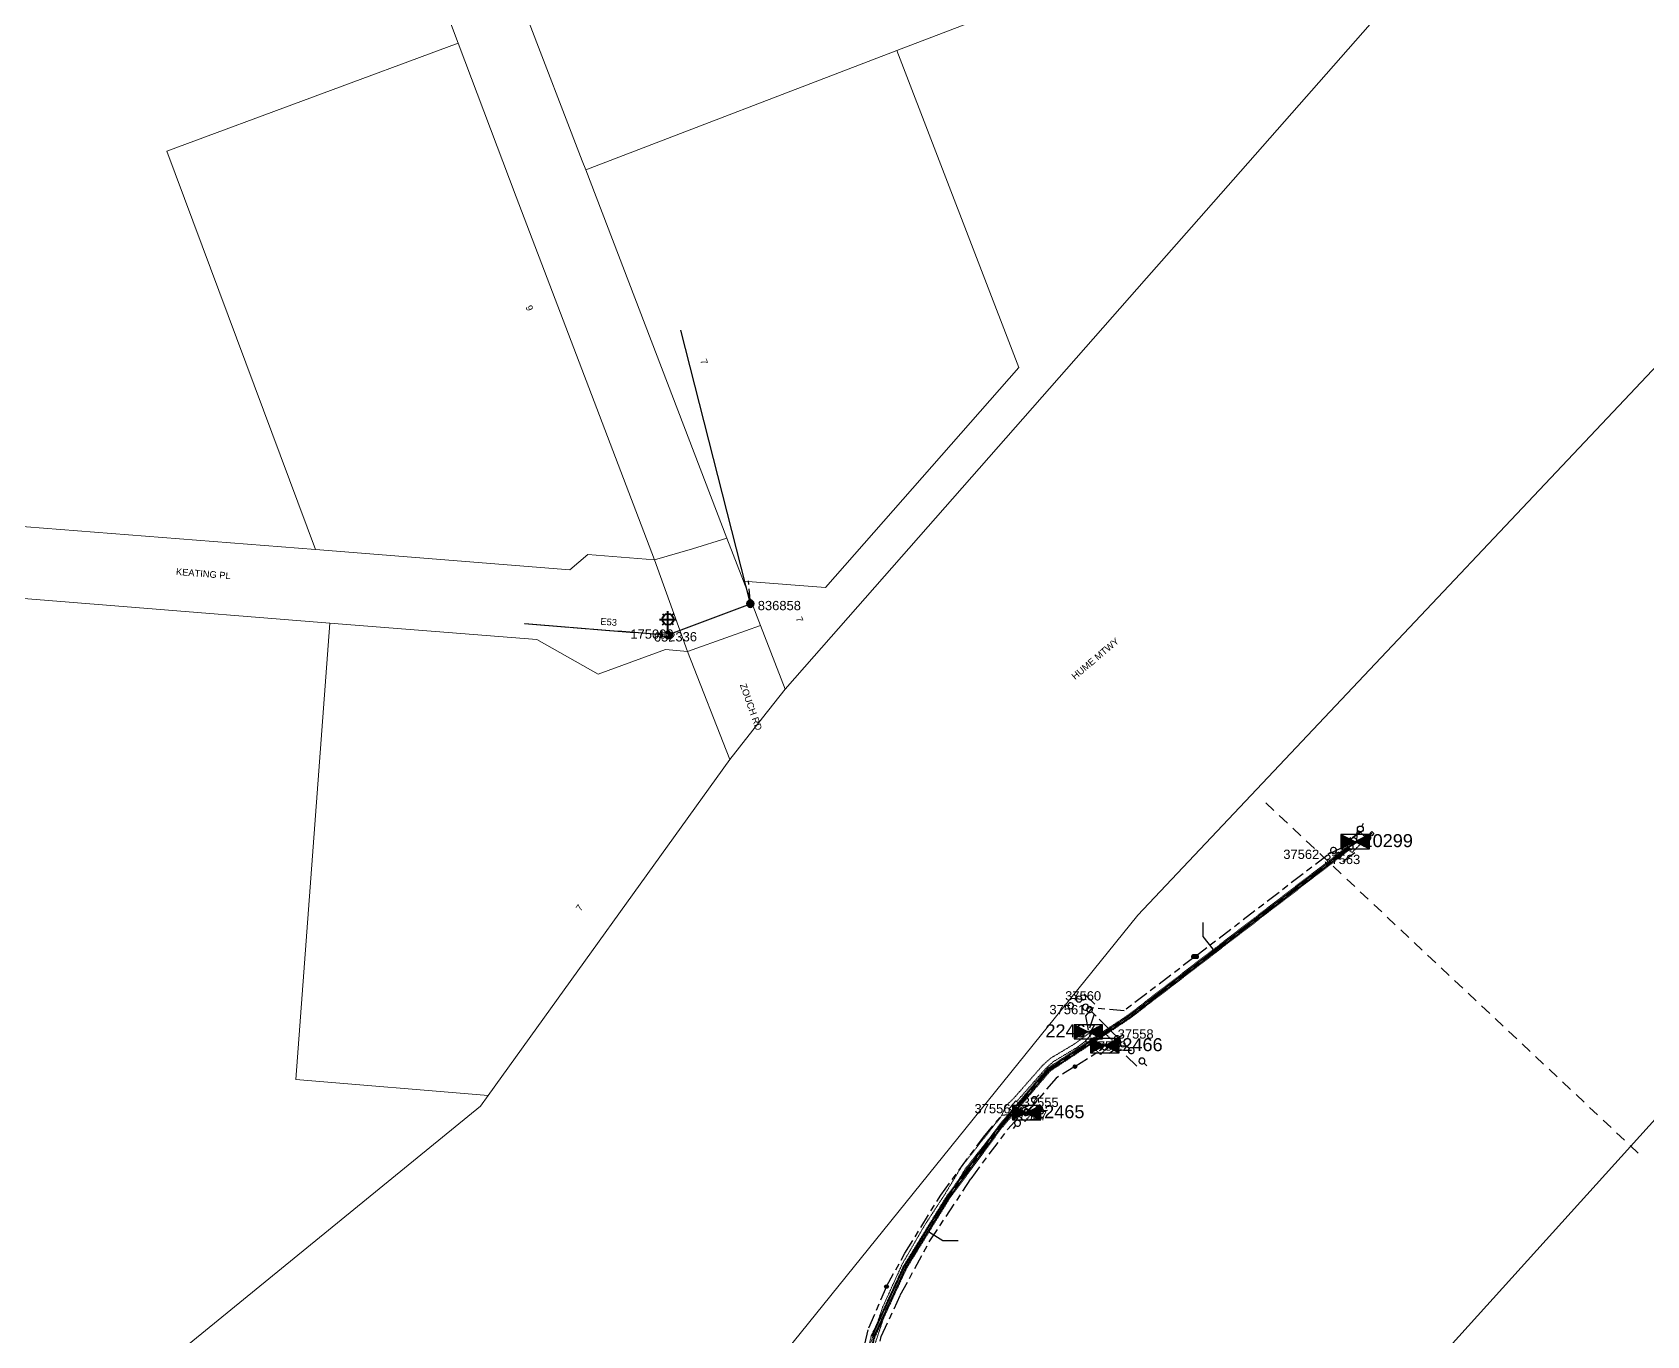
# Model space of a CAD drawing. Header units: metres. Extents: x 300847 to 302995, y 6235779 to 6237713.
# Drawn here: x 301582.1 to 302018, y 6236988.5 to 6237340.4 of the extents above; entities that cross this region are included whole.
import ezdxf
from ezdxf.enums import TextEntityAlignment as Align

# ---------------------------------------------------------------- set-up
doc = ezdxf.new("R2010")
doc.units = ezdxf.units.M
for name, pattern in [('Cable Exist OH', [1, 1, 0]), ('Cable Exist UG', [8.2, 4, -1.2, 1.8, -1.2]), ('Dash', [5, 3, -2]), ('HIDDEN', [0.375, 0.25, -0.125]), ('HIDDEN2', [0.1875, 0.125, -0.0625])]:
    doc.linetypes.add(name, pattern=pattern)
doc.layers.get('0').update_dxf_attribs({"color": 6})
for name, color, linetype, lineweight in [('Cadastre Developer_SP_EXT', 9, 'Continuous', 5), ('Cadastre Land Parcels_SP_EXT', 9, 'Continuous', 5), ('Cadastre Other Property_SP_EXT', 9, 'HIDDEN', 5), ('Cadastre Roads_SP_EXT', 9, 'Continuous', 5)]:
    doc.layers.add(name, color=color, linetype=linetype, lineweight=lineweight)
for name, color, linetype in [('Duct_SP_EXT', 7, 'Continuous'), ('Equip_HV_EXT', 7, 'Continuous'), ('Equip_LV_EXT', 7, 'Continuous'), ('Equip_SP_SL_EXT', 7, 'Continuous'), ('Mains_HV_EXT', 7, 'Continuous'), ('Mains_LV_EXT', 7, 'Continuous'), ('Services_SP_EXT', 7, 'Continuous'), ('Sub_SP_EXT', 7, 'Continuous'), ('SupportsOH_SP_TR_HV_LV_SL_EXT', 7, 'Continuous'), ('Trench_SP_EXT', 7, 'Continuous')]:
    doc.layers.add(name, color=color, linetype=linetype)
doc.styles.add('iecARIAL', font='arial.ttf', dxfattribs={"height": 2})
doc.styles.add('POLE_LABEL', font='arial.ttf')
doc.styles.get("Standard").update_dxf_attribs({"font": 'arial.ttf'})
doc.styles.add('SWITCH_LABEL', font='arial.ttf', dxfattribs={"height": 2.5})

# ---------------------------------------------------------------- blocks, each defined once
blk = doc.blocks.new('SUB_PADMOUNT_EXT')
for points in [[(0, 0), (-3.84, 1.92), (-3.84, -1.92)], [(0, 0), (3.84, 1.92), (3.84, -1.92)]]:
    blk.add_hatch(color=256).paths.add_polyline_path(points)
for p, q in [((3.84, 1.92), (-3.84, -1.92)), ((-3.84, 1.92), (3.84, -1.92))]:
    blk.add_line(p, q)
blk.add_lwpolyline([(-3.84, -1.92), (3.84, -1.92), (3.84, 1.92), (-3.84, 1.92)], close=True)
for tag, height, flags, p in [('STREET_CODE', 0.2, 9, (1.5, 0)), ('ASSET_NUM', 3.5, 8, (2, 2)), ('CONSTRUCTED_VOLTAGE', 0.2, 9, (1.5, -0.2)), ('OPERATING_VOLTAGE', 0.2, 9, (1.5, -0.6)), ('ORIENTATION', 0.2, 9, (1.5, -0.8)), ('OWNED_BY', 0.2, 9, (1.5, -1)), ('OPERATED_BY', 0.2, 9, (1.5, -1.2)), ('SECONDARY_VOLTAGE', 0.2, 9, (1.5, -1.6)), ('STATE', 0.2, 9, (1.5, -1.8)), ('SUBSTATION_TYPE', 0.2, 9, (1.5, -2.2)), ('STREETNAME', 0.2, 9, (1.5, -3)), ('SUBURB', 0.2, 9, (1.5, -3.2)), ('Z', 0.2, 1, (1.5, -3.6)), ('NO_PHASES', 0.2, 9, (1.5, -0.4)), ('MAINTAINED_BY', 0.2, 9, (1.5, -1.4)), ('PARENT', 0.2, 9, (1.5, -2)), ('USAGE', 0.2, 9, (1.5, -2.4)), ('LEGEND', 0.2, 9, (1.5, -2.6)), ('LOCATION', 0.2, 9, (1.5, -2.8)), ('NOTES', 0.2, 9, (1.5, -3.4))]:
    blk.add_attdef(tag, text='', height=height, dxfattribs=dict(flags=flags)).set_placement(p, align=Align.MIDDLE_LEFT)
blk = doc.blocks.new('SL_LANTERN_EXT')
at = {"lineweight": 40}
for p, q in [((-1.46, 5.68), (-1.06, 5.28)), ((0, 1.97), (0, 6.47)), ((1.46, 5.68), (1.06, 5.28)), ((-2.25, 4.22), (2.25, 4.22)), ((-1.46, 2.76), (-1.06, 3.16)), ((0, 0), (0, 2.72)), ((1.46, 2.76), (1.06, 3.16))]:
    blk.add_line(p, q, dxfattribs=at)
blk.add_circle((0, 4.22), 1.5, dxfattribs=at)
at = {"style": 'iecARIAL', "flags": 8}
blk.add_attdef('ASSET_NUM', (1.5, 1.5), '', height=2.5, dxfattribs=at)
for tag, p, height, flags in [('OPERATING_VOLTAGE', (0.98, -1.65), 0.2, 9), ('ORIENTATION', (0.98, -1.85), 0.2, 9), ('OWNED_BY', (0.98, -2.05), 0.2, 9), ('STATE', (0.98, -2.25), 0.2, 9), ('CONSTRUCTED_VOLTAGE', (0.98, -0.65), 0.2, 9), ('CONTROL_TYPE', (0.98, -0.85), 0.2, 9), ('LANTERN_PURPOSE', (0.98, -1.05), 0.2, 9), ('LANTERN_TYPE', (0.98, -1.25), 0.2, 9), ('NO_PHASES', (0.98, -1.45), 0.2, 9), ('USAGE', (0.98, -2.45), 0.2, 9), ('CEXIST', (0.98, -2.65), 0.2, 9), ('CNEW', (0.98, -2.85), 0.2, 9), ('CNUMBER', (0.98, -3.05), 0.2, 9), ('CREMOVE', (0.98, -3.25), 0.2, 9), ('CREPLACE', (0.98, -3.45), 0.2, 9), ('LKINGHEIGHT', (0.98, -3.65), 0.2, 9), ('LBRACKET', (0.98, -3.85), 0.2, 9), ('LBRACKETVOCAB', (0.98, -4.05), 0.2, 9), ('LCATEGORY', (0.98, -4.25), 0.2, 9), ('LCHARGE1', (0.98, -4.45), 0.2, 9), ('LNUMBER', (2.18, -3.25), 2.5, 8), ('LCHARGE1PERCENT', (0.98, -4.65), 0.2, 9), ('LCHARGE2', (0.98, -4.85), 0.2, 9), ('LCHARGE2PERCENT', (0.98, -5.05), 0.2, 9), ('LCHARGE3', (0.98, -5.25), 0.2, 9), ('LCHARGE3PERCENT', (0.98, -5.45), 0.2, 9), ('LEXIST', (0.98, -5.65), 0.2, 9), ('LLAMP', (0.98, -5.85), 0.2, 9), ('LLAMPVOCAB', (0.98, -6.05), 0.2, 9), ('LMAST', (0.98, -6.25), 0.2, 9), ('LMASTVOCAB', (0.98, -6.45), 0.2, 9), ('LNEW', (0.98, -6.65), 0.2, 9), ('LANTNUMBER', (0.98, -6.85), 0.2, 9), ('LOUTREACH', (0.98, -7.25), 0.2, 9), ('LOUTREACHVOCAB', (0.98, -7.45), 0.2, 9), ('LRATECODE', (0.98, -7.65), 0.2, 9), ('LREMOVE', (0.98, -7.85), 0.2, 9), ('LREPLACE', (0.98, -8.05), 0.2, 9), ('LTYPE', (0.98, -8.25), 0.2, 9), ('LTYPEVOCAB', (0.98, -8.45), 0.2, 9), ('LEGEND', (0.98, -8.65), 0.2, 9), ('LOCATION', (0.98, -8.85), 0.2, 9), ('STREETNAME', (0.98, -9.25), 0.2, 9), ('SUBURB', (0.98, -9.45), 0.2, 1), ('NOTES', (0.98, -9.05), 0.2, 9)]:
    blk.add_attdef(tag, p, '', height=height, dxfattribs=dict(flags=flags))
blk = doc.blocks.new('CCP_EXT')
blk.add_wipeout([(0, 0.57), (0.57, 0), (0, -0.57), (-0.57, 0)])
blk.add_lwpolyline([(-0.57, 0), (0, 0.57), (0.57, 0), (0, -0.57), (-0.57, 0)])
at = {"flags": 1}
blk.add_attdef('Z', (0, 0), '', height=0.2, dxfattribs=at)
at = {"flags": 9}
for tag, p in [('CCP_TYPE', (0, 0)), ('CONSTRUCTED_VOLTAGE', (0, -0.2)), ('OPERATING_VOLTAGE', (0, -0.6)), ('ORIENTATION', (0, -0.8)), ('OWNED_BY', (0, -1)), ('STATE', (0, -1.8)), ('NO_PHASES', (0, -0.4)), ('USAGE', (0, -1.2)), ('LEGEND', (0, -1.4)), ('LIFE_SUPPORT', (0, -1.6)), ('NOTES', (0, -2))]:
    blk.add_attdef(tag, text='', height=0.2, dxfattribs=at).set_placement(p, align=Align.MIDDLE_LEFT)
blk = doc.blocks.new('POLE_EXT')
blk.add_hatch(color=256).paths.add_polyline_path([(-1, 0, 1), (1, 0, 1)])
blk.add_lwpolyline([(-1, 0, 1), (1, 0, 1)], format="xyb", close=True)
for tag, height, flags, p in [('pNumber', 2.5, 8, (-17.84, 2.07)), ('OWNED_BY', 0.2, 9, (1.35, -0.4)), ('SPECIAL_USE', 0.2, 9, (1.35, -0.8)), ('STATE', 0.2, 9, (1.35, -1)), ('cLV', 0.2, 9, (1.35, -1.4)), ('hDepth', 0.2, 9, (1.35, -1.6)), ('hDia', 0.2, 9, (1.35, -1.8)), ('cHV', 0.2, 9, (1.35, -2)), ('cLinedev', 0.2, 9, (1.35, -3.4)), ('pExisting', 0.2, 9, (1.35, -3.8)), ('pFooting', 0.2, 9, (1.35, -4.4)), ('PARENT', 0.2, 9, (1.35, -0.6)), ('USAGE', 0.2, 9, (1.35, -1.2)), ('LBRACKET', 0.2, 9, (1.35, -2.2)), ('LExisting', 0.2, 9, (1.35, -2.4)), ('LANTNUMBER', 0.2, 9, (1.35, -2.6)), ('LOther', 0.2, 9, (1.35, -2.8)), ('LRemove', 0.2, 9, (1.35, -3)), ('LEGEND', 0.2, 9, (1.35, -3.2)), ('LOCATION', 0.2, 9, (1.35, -3.6)), ('PFNUMBER', 0.2, 9, (1.35, -4)), ('NEWPFNUMBER', 0.2, 9, (1.35, -4.2)), ('pNew', 0.2, 9, (1.35, -4.6)), ('pRelocate', 0.2, 9, (1.35, -5)), ('pRemove', 0.2, 9, (1.35, -5.2)), ('pReplace', 0.2, 9, (1.35, -5.4)), ('pStay', 0.2, 9, (1.35, -5.6)), ('pType', 0.2, 9, (1.35, -5.8)), ('cspan', 0.2, 9, (1.35, -6)), ('STREETNAME', 0.2, 9, (1.35, -6.2)), ('SUBURB', 0.2, 9, (1.35, -6.4)), ('OPERATED_BY', 0.2, 9, (1.36, -7.01)), ('NOTES', 0.2, 9, (1.35, -6.6)), ('MAINTAINED_BY', 0.2, 9, (1.36, -6.81))]:
    blk.add_attdef(tag, text='', height=height, dxfattribs=dict(flags=flags)).set_placement(p, align=Align.MIDDLE_LEFT)
at = {"style": 'POLE_LABEL'}
for tag, height, flags, p in [('STRUCTURE_PLANT_NUMBER', 0.2, 9, (1.35, 0.03)), ('ASSET_NUM', 2.5, 8, (2, 2)), ('STREET_CODE', 0.2, 9, (1.35, -0.2))]:
    blk.add_attdef(tag, text='', height=height, dxfattribs=dict(at, flags=flags)).set_placement(p, align=Align.MIDDLE_LEFT)
at = {"flags": 1}
blk.add_attdef('Z', (1.35, -7.33), '', height=0.2, dxfattribs=at)
blk = doc.blocks.new('HV_STJ_EXT')
h = blk.add_hatch(color=256)
edge = h.paths.add_edge_path()
edge.add_ellipse((-0.59, 0.13), major_axis=(0.226, 0.226), ratio=1, start_angle=45, end_angle=135)
edge.add_line((-0.91, 0.13), (-0.91, -0.13))
edge.add_ellipse((-0.59, -0.13), major_axis=(0.226, 0.226), ratio=1, start_angle=135, end_angle=225)
edge.add_line((-0.59, -0.45), (0.59, -0.45))
edge.add_ellipse((0.59, -0.13), major_axis=(-0.226, 0.226), ratio=1, start_angle=135, end_angle=225)
edge.add_line((0.91, -0.13), (0.91, 0.13))
edge.add_ellipse((0.59, 0.13), major_axis=(-0.226, 0.226), ratio=1, start_angle=225, end_angle=315)
edge.add_line((0.59, 0.45), (-0.59, 0.45))
blk.add_lwpolyline([(-0.91, 0.13), (-0.91, -0.13, 0.414214), (-0.59, -0.45), (0.59, -0.45, 0.414214), (0.91, -0.13), (0.91, 0.13, 0.414214), (0.59, 0.45), (-0.59, 0.45, 0.414214)], format="xyb", close=True)
for tag, flags, p in [('ORIENTATION', 9, (1.5, 0)), ('Z', 1, (1.5, -0.8)), ('USAGE', 9, (1.5, -0.2)), ('LEGEND', 9, (1.5, -0.4)), ('NOTES', 9, (1.5, -0.6))]:
    blk.add_attdef(tag, text='', height=0.2, dxfattribs=dict(flags=flags)).set_placement(p, align=Align.MIDDLE_LEFT)
blk = doc.blocks.new('LV_UG_DFUSE_CLOSED_EXT')
for points in [[(1, 0), (0, 0)], [(5.04, 0.73), (2.16, -0.72)], [(5.05, -0.71), (2.16, 0.72)], [(6.2, 0.01), (7.2, 0.01)]]:
    blk.add_lwpolyline(points)
for centre in [(1.8, 0), (5.4, 0.01)]:
    blk.add_circle(centre, 0.8)
at = {"flags": 9}
for tag, p in [('ACTUAL_STATUS', (0, 0)), ('CONSTRUCTED_VOLTAGE', (0, -0.2)), ('OPERATING_VOLTAGE', (0, -0.6)), ('ORIENTATION', (0, -0.8)), ('STATE', (0, -1)), ('SWITCH_TYPE', (0, -1.2)), ('NO_PHASES', (0, -0.4)), ('USAGE', (0, -1.4)), ('NOTES', (0, -1.6))]:
    blk.add_attdef(tag, text='', height=0.2, dxfattribs=at).set_placement(p, align=Align.MIDDLE_LEFT)
at = {"flags": 1}
blk.add_attdef('Z', (0, 0), '', height=0.2, dxfattribs=at)
blk = doc.blocks.new('SWG_HOLEC_SU_NO_EXT')
blk.add_line((1.8, -2), (5.8, -2))
for points in [[(1, 0), (0, 0)], [(6.6, 0), (7.6, 0)]]:
    blk.add_lwpolyline(points)
for points in [[(1.8, -0.8, 1), (1.8, 0.8, 1)], [(5.8, -0.8, 1), (5.8, 0.8, 1)]]:
    blk.add_lwpolyline(points, format="xyb", close=True)
at = {"insert": (5.31, -3.64), "char_height": 1.4, "width": 3.8863, "attachment_point": 1, "rotation": 180}
blk.add_mtext('{\\fArial|b0|i0|c0|p34;N/O}', dxfattribs=at)
at = {"style": 'SWITCH_LABEL', "flags": 8}
blk.add_attdef('ASSET_NUM', text='', height=2.5, rotation=179.9544, dxfattribs=at).set_placement((-2.4, 0), align=Align.MIDDLE_LEFT)
at = {"flags": 1}
blk.add_attdef('Z', (0, 0), '', height=0.2, dxfattribs=at)
at = {"flags": 9}
for tag, p in [('ACTUAL_STATUS', (0, -0.4)), ('CONSTRUCTED_VOLTAGE', (0, -0.6)), ('OPERATING_VOLTAGE', (0, -1)), ('ORIENTATION', (0, -1.2)), ('OWNED_BY', (0, -1.4)), ('STATE', (0, -1.8)), ('SWITCH_TYPE', (0, -2)), ('STREETNAME', (0, -2.6)), ('SUBURB', (0, -2.8)), ('NO_PHASES', (0, -0.8)), ('PARENT', (0, -1.6)), ('USAGE', (0, -2.2)), ('LOCATION', (0, -2.4)), ('NOTES', (0, -3))]:
    blk.add_attdef(tag, text='', height=0.2, dxfattribs=at).set_placement(p, align=Align.MIDDLE_LEFT)
at = {"style": 'SWITCH_LABEL', "flags": 9}
blk.add_attdef('STREET_CODE', text='', height=0.2, dxfattribs=at).set_placement((0, -0.2), align=Align.MIDDLE_LEFT)
blk = doc.blocks.new('SWG_HOLEC_SU_EXT')
blk.add_line((1.8, -2), (5.8, -2))
for points in [[(1, 0), (0, 0)], [(6.6, 0), (7.6, 0)]]:
    blk.add_lwpolyline(points)
for points in [[(1.8, -0.8, 1), (1.8, 0.8, 1)], [(5.8, -0.8, 1), (5.8, 0.8, 1)]]:
    blk.add_lwpolyline(points, format="xyb", close=True)
at = {"style": 'SWITCH_LABEL', "flags": 8}
blk.add_attdef('ASSET_NUM', text='', height=2.5, rotation=179.9544, dxfattribs=at).set_placement((-2.4, 0), align=Align.MIDDLE_LEFT)
at = {"flags": 1}
blk.add_attdef('Z', (0, 0), '', height=0.2, dxfattribs=at)
at = {"flags": 9}
for tag, p in [('ACTUAL_STATUS', (0, -0.4)), ('CONSTRUCTED_VOLTAGE', (0, -0.6)), ('OPERATING_VOLTAGE', (0, -1)), ('ORIENTATION', (0, -1.2)), ('OWNED_BY', (0, -1.4)), ('STATE', (0, -1.8)), ('SWITCH_TYPE', (0, -2)), ('STREETNAME', (0, -2.6)), ('SUBURB', (0, -2.8)), ('NO_PHASES', (0, -0.8)), ('PARENT', (0, -1.6)), ('USAGE', (0, -2.2)), ('LOCATION', (0, -2.4)), ('NOTES', (0, -3))]:
    blk.add_attdef(tag, text='', height=0.2, dxfattribs=at).set_placement(p, align=Align.MIDDLE_LEFT)
at = {"style": 'SWITCH_LABEL', "flags": 9}
blk.add_attdef('STREET_CODE', text='', height=0.2, dxfattribs=at).set_placement((0, -0.2), align=Align.MIDDLE_LEFT)
blk = doc.blocks.new('End Shackle_EXT')
blk.add_wipeout([(0, 0.25), (1.81, 0.25), (1.82, -0.25), (0, -0.25)])
blk.add_line((1.81, -1), (1.81, 1))
at = {"flags": 1}
blk.add_attdef('Z', (0, 0), '', height=0.2, dxfattribs=at)
at = {"flags": 9}
for tag, p in [('CONNECTOR_TYPE', (0, 0)), ('CONSTRUCTED_VOLTAGE', (0, -0.2)), ('OPERATING_VOLTAGE', (0, -0.6)), ('ORIENTATION', (0, -0.8)), ('OWNED_BY', (0, -1)), ('STATE', (0, -1.2)), ('NO_PHASES', (0, -0.4)), ('USAGE', (0, -1.4)), ('NOTES', (0, -1.6))]:
    blk.add_attdef(tag, text='', height=0.2, dxfattribs=at).set_placement(p, align=Align.MIDDLE_LEFT)
blk = doc.blocks.new('CONNECTOR_NODE_EXT')
h = blk.add_hatch(color=256)
edge = h.paths.add_edge_path()
edge.add_arc((0, 0), 0.5, 0, 360)
blk.add_circle((0, 0), 0.5)
at = {"flags": 1}
blk.add_attdef('Z', (0, 0), '', height=0.2, dxfattribs=at)
at = {"flags": 9}
for tag, p in [('CONNECTOR_TYPE', (0, 0)), ('CONSTRUCTED_VOLTAGE', (0, -0.2)), ('OPERATING_VOLTAGE', (0, -0.6)), ('ORIENTATION', (0, -0.8)), ('SUBTYPE', (0, -1)), ('NO_PHASES', (0, -0.4)), ('USAGE', (0, -1.2)), ('NOTES', (0, -1.4))]:
    blk.add_attdef(tag, text='', height=0.2, dxfattribs=at).set_placement(p, align=Align.MIDDLE_LEFT)

msp = doc.modelspace()

# ---------------------------------------------------------------- linework, layer by layer
at = {"layer": 'Cadastre Land Parcels_SP_EXT', "linetype": 'Continuous'}
for points in [[(301882.99, 6237274.04), (301895.09, 6237287.81), (301998.85, 6237405.84), (301871.28, 6237356.88), (301815.6, 6237335.51), (301848.47, 6237249.93), (301796.3, 6237190.55), (301774.19, 6237192.23), (301778.78, 6237180.26), (301785.4, 6237163.02), (301790.66, 6237169.01), (301882.99, 6237274.04)], [(301712.8, 6237296.05), (301697.16, 6237337.47), (301618.44, 6237308.3), (301658.59, 6237200.8), (301727.27, 6237195.29), (301732.15, 6237199.44), (301750.13, 6237198.02), (301712.8, 6237296.05)], [(301848.47, 6237249.93), (301815.6, 6237335.51), (301731.57, 6237303.26), (301769.71, 6237203.88), (301774.19, 6237192.23), (301796.3, 6237190.55), (301848.47, 6237249.93)], [(301718.38, 6237176.48), (301662.47, 6237180.92), (301653.28, 6237057.64), (301705.24, 6237053.35), (301770.52, 6237144.08), (301759.09, 6237173.25), (301753.1, 6237173.73), (301734.92, 6237167.1), (301718.38, 6237176.48)], [(302126.1, 6237149.73), (302123.98, 6237153.13), (302121.88, 6237156.53), (302120.33, 6237159.07), (302032.76, 6237059.6), (302032.2, 6237060.1), (301909.98, 6236924.8), (301911.87, 6236924), (301924.64, 6236918.09), (301937.18, 6236911.72), (301949.5, 6236904.9), (301962.08, 6236897.31), (301974.37, 6236889.25), (301986.34, 6236880.73), (301997.99, 6236871.77), (302004.84, 6236866.17), (302058.06, 6236924.97), (302114.2, 6236987.05), (302040.07, 6237052.02), (302126.1, 6237149.73)]]:
    msp.add_lwpolyline(points, close=True, dxfattribs=at)
for points in [[(302059.32, 6237291.26), (301880.67, 6237102.02), (301785.67, 6236984.42)], [(301909.98, 6236924.8), (302032.2, 6237060.1)]]:
    msp.add_lwpolyline(points, dxfattribs=at)
at = {"layer": 'Cadastre Other Property_SP_EXT', "linetype": 'HIDDEN2'}
for points in [[(301936.99, 6237120.37), (301877.71, 6237074.83), (301856.27, 6237060.69), (301843.09, 6237045.19), (301829.06, 6237026.21), (301817.37, 6237007.28), (301808.67, 6236988.41), (301806.52, 6236979.39), (301806.56, 6236955.57), (301807.09, 6236954.63), (301808.33, 6236954.47), (301807.55, 6236955.83), (301807.52, 6236979.27), (301809.62, 6236988.08), (301818.26, 6237006.81), (301829.89, 6237025.65), (301843.87, 6237044.57), (301856.94, 6237059.93), (301878.29, 6237074.01), (301937.7, 6237119.65), (301936.99, 6237120.37)], [(301870.62, 6237064.38), (301873.84, 6237068.21), (301869.75, 6237071.89), (301866.54, 6237068.06), (301870.62, 6237064.38)], [(301850.22, 6237046.34), (301851.95, 6237048.48), (301847.68, 6237051.92), (301845.94, 6237049.78), (301850.22, 6237046.34)]]:
    msp.add_lwpolyline(points, close=True, dxfattribs=at)
msp.add_lwpolyline([(301808.13, 6236981.65), (301812.8, 6236995.66), (301818.12, 6237007.34), (301824.06, 6237017.63), (301829.33, 6237025.7), (301834.04, 6237033.5), (301844.64, 6237046.91), (301847.24, 6237048.76), (301845.94, 6237049.78), (301847.68, 6237051.92), (301847.96, 6237051.75), (301855.8, 6237060.66), (301857.82, 6237062.48), (301864.25, 6237066.34), (301864.25, 6237066.34), (301866.54, 6237068.06), (301869.75, 6237071.89), (301863.57, 6237067.29), (301857.09, 6237063.41), (301854.95, 6237061.48), (301847.05, 6237052.49), (301845.04, 6237050.58), (301843.73, 6237047.68), (301833.09, 6237034.22), (301828.35, 6237026.38), (301823.08, 6237018.3), (301817.1, 6237007.95), (301811.74, 6236996.18), (301807, 6236981.97)], dxfattribs=at)
at = {"layer": 'Cadastre Roads_SP_EXT', "linetype": 'Continuous'}
for points in [[(301760.42, 6237200.98), (301769.71, 6237203.88), (301731.57, 6237303.26), (301730.61, 6237305.77), (301715.41, 6237345.34), (301700.54, 6237384.89), (301694.9, 6237399.88), (301676.63, 6237448.48), (301640.67, 6237544.11), (301618.03, 6237604.34), (301577.15, 6237713.06), (301559.05, 6237704.06), (301573.34, 6237666.04), (301621.84, 6237537.03), (301648.67, 6237465.95), (301697.16, 6237337.47), (301712.8, 6237296.05), (301750.13, 6237198.02), (301760.42, 6237200.98)], [(301658.59, 6237200.8), (301534.59, 6237210.5), (301486.77, 6237214.27), (301484.86, 6237214.4), (301484.71, 6237204.78), (301484.56, 6237195.19), (301604.41, 6237185.6), (301662.47, 6237180.92), (301718.38, 6237176.48), (301734.92, 6237167.1), (301753.1, 6237173.73), (301759.09, 6237173.25), (301750.13, 6237198.02), (301732.15, 6237199.44), (301727.27, 6237195.29), (301658.59, 6237200.8)], [(301779.34, 6237155.31), (301785.4, 6237163.02), (301778.78, 6237180.26), (301770.65, 6237177.37), (301759.09, 6237173.25), (301770.52, 6237144.08), (301779.34, 6237155.31)]]:
    msp.add_lwpolyline(points, close=True, dxfattribs=at)
at = {"layer": 'Duct_SP_EXT'}
for p, q in [((301877.86, 6237074.62), (301937.24, 6237120.24)), ((301878.14, 6237074.22), (301937.54, 6237119.86)), ((301937.24, 6237120.24), (301937.39, 6237120.05)), ((301937.54, 6237119.86), (301937.39, 6237120.05)), ((301872.86, 6237071.32), (301877.86, 6237074.62)), ((301873.12, 6237070.92), (301878.14, 6237074.22)), ((301877.86, 6237074.62), (301878, 6237074.42)), ((301878.14, 6237074.22), (301878, 6237074.42)), ((301856.44, 6237060.49), (301872.86, 6237071.32)), ((301856.76, 6237060.13), (301873.12, 6237070.92)), ((301872.86, 6237071.32), (301872.99, 6237071.12)), ((301872.86, 6237071.32), (301872.99, 6237071.12)), ((301873.12, 6237070.92), (301872.99, 6237071.12)), ((301873.12, 6237070.92), (301872.99, 6237071.12)), ((301843.29, 6237045.03), (301856.44, 6237060.49)), ((301856.44, 6237060.49), (301856.6, 6237060.31)), ((301843.67, 6237044.73), (301856.76, 6237060.13)), ((301856.76, 6237060.13), (301856.6, 6237060.31)), ((301829.28, 6237026.06), (301843.29, 6237045.03)), ((301829.68, 6237025.79), (301843.67, 6237044.73)), ((301843.29, 6237045.03), (301843.48, 6237044.88)), ((301843.67, 6237044.73), (301843.48, 6237044.88)), ((301817.6, 6237007.16), (301829.28, 6237026.06)), ((301818.03, 6237006.93), (301829.68, 6237025.79)), ((301829.28, 6237026.06), (301829.48, 6237025.93)), ((301829.68, 6237025.79), (301829.48, 6237025.93)), ((301808.92, 6236988.32), (301817.6, 6237007.16)), ((301809.38, 6236988.16), (301818.03, 6237006.93)), ((301817.6, 6237007.16), (301817.81, 6237007.04)), ((301818.03, 6237006.93), (301817.81, 6237007.04))]:
    msp.add_line(p, q, dxfattribs=at)
at = {"layer": 'Duct_SP_EXT', "linetype": 'Continuous'}
for points in [[(301898.15, 6237100.02), (301898.22, 6237096.26), (301900.86, 6237092.83)], [(301832.1, 6237014.13), (301828.02, 6237014.05), (301824.35, 6237016.32)]]:
    msp.add_lwpolyline(points, dxfattribs=at)
at = {"layer": 'Mains_HV_EXT', "linetype": 'Cable Exist UG'}
for points in [[(301932.02, 6237118.47), (301939.31, 6237121.91)], [(301933.37, 6237117.08), (301939.31, 6237121.91)], [(301896.08, 6237090.83), (301932.02, 6237118.47)], [(301901.34, 6237092.27), (301933.37, 6237117.08)], [(301901.34, 6237092.27), (301886.68, 6237080.96), (301873.38, 6237071.27), (301856.45, 6237059.96), (301845.18, 6237047.15), (301829.7, 6237026.23), (301817.77, 6237006.52), (301809.42, 6236988.52), (301807.13, 6236978.72), (301806.91, 6236956.05), (301806.56, 6236941.62), (301845.36, 6236934.02), (301846.75, 6236935.08), (301853.49, 6236933.77), (301854.71, 6236931.37), (301867.93, 6236927.39), (301879.41, 6236923.46), (301890.14, 6236919.46), (301906.04, 6236912.78), (301918.66, 6236906.87), (301924.67, 6236899.25)], [(301896.08, 6237090.83), (301876.93, 6237076.2), (301868.27, 6237077)], [(301868.27, 6237077), (301866.47, 6237074.89), (301867.28, 6237070.54)], [(301868.88, 6237075.29), (301867.28, 6237070.54)], [(301873.06, 6237071.11), (301868.88, 6237075.29)], [(301873.06, 6237071.11), (301877.59, 6237066.7)], [(301863.67, 6237061.14), (301870.26, 6237065.44)], [(301870.26, 6237065.44), (301871.74, 6237066.81)], [(301877.59, 6237066.7), (301871.74, 6237066.81)], [(301863.67, 6237061.14), (301858.62, 6237058.05), (301850.63, 6237048.71)], [(301807.97, 6236950.47), (301809.54, 6236953.06), (301809.05, 6236956.81), (301809.02, 6236979.09), (301811.37, 6236988.29), (301816.49, 6236999.39), (301824.34, 6237013.81), (301835.62, 6237030.87), (301845.58, 6237044.26), (301848.88, 6237047.91), (301850.63, 6237048.71)], [(301812.78, 6237001.73), (301817.75, 6237010.75), (301827.45, 6237026.46), (301838.93, 6237042.08), (301843.96, 6237048.02), (301850.63, 6237048.71)], [(301812.78, 6237001.73), (301807.77, 6236990.08), (301805.37, 6236980.06), (301805.59, 6236956.73), (301805.1, 6236939.84), (301808.87, 6236939.2), (301819.82, 6236937.38), (301835.55, 6236934.14), (301845.84, 6236931.86), (301847.25, 6236932.94), (301852.18, 6236931.99), (301853.29, 6236929.7), (301867.1, 6236925.55), (301874.46, 6236923.08), (301880.68, 6236920.89), (301888.96, 6236917.78), (301896.31, 6236914.79), (301903.03, 6236911.95), (301908.43, 6236909.5), (301912.96, 6236907.44), (301916.41, 6236905.74), (301915.29, 6236899.79)]]:
    msp.add_lwpolyline(points, dxfattribs=at)
at = {"layer": 'Services_SP_EXT'}
for points in [[(301776.02, 6237186.14), (301757.21, 6237260.04)], [(301753.78, 6237177.69), (301776.02, 6237186.14)]]:
    msp.add_lwpolyline(points, dxfattribs=at)
at = {"layer": 'Trench_SP_EXT', "linetype": 'Cable Exist UG'}
msp.add_lwpolyline([(301776.02, 6237186.14), (301775.56, 6237192.36)], dxfattribs=at)

# ---------------------------------------------------------------- block references
at = {"layer": 'Equip_HV_EXT'}
ref = msp.add_blockref('SWG_HOLEC_SU_EXT', (301932.02, 6237118.47), dxfattribs=dict(at, rotation=36.45166587190473))
ref.add_attrib('ASSET_NUM', '37562', dxfattribs={"layer": '0', "height": 2.5, "style": 'SWITCH_LABEL'}).set_placement((301929.62, 6237119.72), align=Align.TOP_RIGHT)
ref = msp.add_blockref('SWG_HOLEC_SU_EXT', (301933.37, 6237117.08), dxfattribs=dict(at, rotation=36.65274677429112))
ref.add_attrib('ASSET_NUM', '37563', dxfattribs={"layer": '0', "height": 2.5, "style": 'SWITCH_LABEL'}).set_placement((301930.97, 6237118.33), align=Align.TOP_LEFT)
for name, p in [('HV_STJ_EXT', (301896.08, 6237090.83)), ('CONNECTOR_NODE_EXT', (301901.34, 6237092.27)), ('CONNECTOR_NODE_EXT', (301873.06, 6237071.11)), ('CONNECTOR_NODE_EXT', (301863.67, 6237061.14)), ('CONNECTOR_NODE_EXT', (301812.78, 6237001.73))]:
    msp.add_blockref(name, p, dxfattribs=at)
ref = msp.add_blockref('SWG_HOLEC_SU_EXT', (301868.88, 6237075.29), dxfattribs=dict(at, rotation=135.4286387244454))
ref.add_attrib('ASSET_NUM', '37561', dxfattribs={"layer": '0', "height": 2.5, "style": 'SWITCH_LABEL'}).set_placement((301866.48, 6237076.54), align=Align.MIDDLE_RIGHT)
ref = msp.add_blockref('SWG_HOLEC_SU_EXT', (301868.27, 6237077), dxfattribs=dict(at, rotation=174.2894068492263))
ref.add_attrib('ASSET_NUM', '37560', dxfattribs={"layer": '0', "height": 2.5, "style": 'SWITCH_LABEL'}).set_placement((301865.87, 6237078.25), align=Align.BOTTOM_CENTER)
ref = msp.add_blockref('SWG_HOLEC_SU_EXT', (301870.26, 6237065.44), dxfattribs=dict(at, rotation=34.07470953324773))
ref.add_attrib('ASSET_NUM', '37559', dxfattribs={"layer": '0', "height": 2.5, "style": 'SWITCH_LABEL'}).set_placement((301867.86, 6237066.69), align=Align.MIDDLE_LEFT)
ref = msp.add_blockref('SWG_HOLEC_SU_EXT', (301877.59, 6237066.7), dxfattribs=dict(at, rotation=315.6585431900858))
ref.add_attrib('ASSET_NUM', '37558', dxfattribs={"layer": '0', "height": 2.5, "style": 'SWITCH_LABEL'}).set_placement((301875.19, 6237067.95), align=Align.BOTTOM_LEFT)
ref = msp.add_blockref('SWG_HOLEC_SU_EXT', (301851.94, 6237050.24), dxfattribs=dict(at, rotation=229.4211245071452))
ref.add_attrib('ASSET_NUM', '37555', dxfattribs={"layer": '0', "height": 2.5, "style": 'SWITCH_LABEL'}).set_placement((301849.54, 6237051.49), align=Align.MIDDLE_LEFT)
ref = msp.add_blockref('SWG_HOLEC_SU_NO_EXT', (301848.83, 6237047.89), dxfattribs=dict(at, rotation=48.24541100706217))
ref.add_attrib('ASSET_NUM', '37557', dxfattribs={"layer": '0', "height": 2.5, "style": 'SWITCH_LABEL'}).set_placement((301846.43, 6237049.14), align=Align.TOP_LEFT)
ref = msp.add_blockref('SWG_HOLEC_SU_EXT', (301848.65, 6237048.53), dxfattribs=dict(at, rotation=6.354158745638859))
ref.add_attrib('ASSET_NUM', '37556', dxfattribs={"layer": '0', "height": 2.5, "style": 'SWITCH_LABEL'}).set_placement((301846.25, 6237049.78), align=Align.MIDDLE_RIGHT)
at = {"layer": 'Equip_SP_SL_EXT'}
ref = msp.add_blockref('SL_LANTERN_EXT', (301753.78, 6237177.69), dxfattribs=at)
ref.add_attrib('ASSET_NUM', '175000', dxfattribs={"layer": '0', "height": 2.5, "rotation": 0.0345, "style": 'iecARIAL'}).set_placement((301755.28, 6237179.19), align=Align.TOP_RIGHT)
at = {"layer": 'Sub_SP_EXT'}
ref = msp.add_blockref('SUB_PADMOUNT_EXT', (301939.31, 6237121.91), dxfattribs=at)
ref.add_attrib('ASSET_NUM', '20299', dxfattribs={"layer": '0', "height": 3.5}).set_placement((301941.31, 6237122.16), align=Align.MIDDLE_LEFT)
ref = msp.add_blockref('SUB_PADMOUNT_EXT', (301867.28, 6237070.54), dxfattribs=at)
ref.add_attrib('ASSET_NUM', '22467', dxfattribs={"layer": '0', "height": 3.5}).set_placement((301869.28, 6237070.79), align=Align.MIDDLE_RIGHT)
ref = msp.add_blockref('SUB_PADMOUNT_EXT', (301871.74, 6237066.81), dxfattribs=at)
ref.add_attrib('ASSET_NUM', '22466', dxfattribs={"layer": '0', "height": 3.5}).set_placement((301873.74, 6237067.06), align=Align.MIDDLE_LEFT)
ref = msp.add_blockref('SUB_PADMOUNT_EXT', (301850.63, 6237048.71), dxfattribs=at)
ref.add_attrib('ASSET_NUM', '22465', dxfattribs={"layer": '0', "height": 3.5}).set_placement((301852.63, 6237048.96), align=Align.MIDDLE_LEFT)
at = {"layer": 'SupportsOH_SP_TR_HV_LV_SL_EXT'}
ref = msp.add_blockref('POLE_EXT', (301776.02, 6237186.14), dxfattribs=at)
ref.add_attrib('ASSET_NUM', '836858', dxfattribs={"layer": '0', "height": 2.5, "style": 'POLE_LABEL'}).set_placement((301778.02, 6237186.89), align=Align.TOP_LEFT)
ref = msp.add_blockref('POLE_EXT', (301753.78, 6237177.69), dxfattribs=at)
ref.add_attrib('ASSET_NUM', '652336', dxfattribs={"layer": '0', "height": 2.5, "rotation": 0.4013, "style": 'POLE_LABEL'}).set_placement((301755.78, 6237178.44), align=Align.TOP_CENTER)

# ---------------------------------------------------------------- texts
at = {"layer": 'Cadastre Land Parcels_SP_EXT'}
for s, rotation, p in [('9', 293.1993, (301715.29, 6237266.27)), ('7', 291.2, (301762.44, 6237251.81)), ('7', 291.2, (301788.2, 6237182.21)), ('7', 54.1143, (301730.2, 6237102.93))]:
    msp.add_text(s, height=1.8, rotation=rotation, dxfattribs=at).set_placement(p)
at = {"layer": 'Cadastre Roads_SP_EXT'}
for s, rotation, p in [('KEATING PL', 355.5376, (301620.88, 6237193.92)), ('HUME MTWY', 40.2372, (301863.69, 6237165.51)), ('ZOUCH RD', 289.4308, (301773.15, 6237164.24))]:
    msp.add_text(s, height=1.8, rotation=rotation, dxfattribs=at).set_placement(p)
at = {"layer": 'Mains_LV_EXT'}
msp.add_text('E53', height=1.8, rotation=355.5396, dxfattribs=at).set_placement((301735.47, 6237180.48))

# ---------------------------------------------------------------- next in the draw order: block references
at = {"layer": 'Services_SP_EXT'}
msp.add_blockref('CCP_EXT', (301943.83, 6237124.05), dxfattribs=at)

# ---------------------------------------------------------------- next in the draw order: linework, layer by layer
at = {"layer": 'Cadastre Developer_SP_EXT', "linetype": 'Dash'}
msp.add_lwpolyline([(301915.18, 6237132.35), (302016.56, 6237037)], dxfattribs=at)
at = {"layer": 'Cadastre Other Property_SP_EXT', "linetype": 'HIDDEN2'}
msp.add_lwpolyline([(301936.49, 6237120.88), (301938.42, 6237118.92), (301942.34, 6237122.78), (301940.41, 6237124.74), (301936.49, 6237120.88)], close=True, dxfattribs=at)
at = {"layer": 'Cadastre Roads_SP_EXT', "linetype": 'Continuous'}
msp.add_lwpolyline([(301785.67, 6236984.42), (301880.66, 6237102.02), (302059.32, 6237291.26), (302013.16, 6237411.32), (301998.85, 6237405.84), (301895.09, 6237287.81), (301882.99, 6237274.04), (301790.66, 6237169.01), (301785.4, 6237163.02), (301779.34, 6237155.31), (301770.52, 6237144.08), (301705.24, 6237053.35), (301703.16, 6237050.44), (301615.22, 6236978.74), (301706.59, 6236967.59), (301804.31, 6236955.66), (301785.67, 6236984.42)], close=True, dxfattribs=at)
at = {"layer": 'Services_SP_EXT'}
msp.add_lwpolyline([(301943.83, 6237124.05), (301938.01, 6237120.61)], dxfattribs=at)

# ---------------------------------------------------------------- next in the draw order: block references
at = {"layer": 'Equip_LV_EXT', "rotation": 60.00000000000014}
msp.add_blockref('LV_UG_DFUSE_CLOSED_EXT', (301938.01, 6237120.61), dxfattribs=at)

# ---------------------------------------------------------------- next in the draw order: block references
at = {"layer": 'Mains_LV_EXT', "rotation": 174.5281193968531}
msp.add_blockref('End Shackle_EXT', (301753.78, 6237177.69), dxfattribs=at)

# ---------------------------------------------------------------- next in the draw order: linework, layer by layer
at = {"layer": 'Mains_LV_EXT', "linetype": 'Cable Exist OH'}
msp.add_lwpolyline([(301715.04, 6237180.77), (301715.09, 6237180.76), (301753.78, 6237177.69)], dxfattribs=at)

doc.saveas('drawing.dxf')
